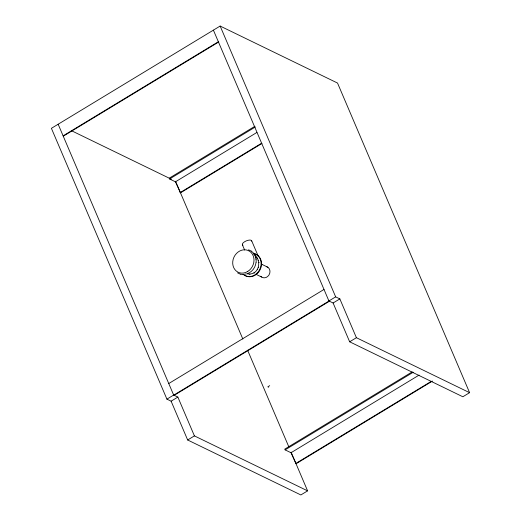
<?xml version="1.0" encoding="UTF-8"?>
<svg xmlns="http://www.w3.org/2000/svg" width="521" height="521" viewBox="0 0 521 521"><rect width="100%" height="100%" fill="white"/><g stroke="black" fill="none" stroke-linecap="round" stroke-linejoin="round"><path stroke-width="0.78" d="M247.423 273.857C259.067 275.778 262.584 260.37 253.753 254.157M469.597 392.678L356.403 337.706L339.855 298.904L335.661 296.866L328.914 300.956L333.101 302.994L349.656 341.796L462.843 396.768L469.597 392.678L337.53 83.054L220.149 26.05L51.403 128.322L166.915 399.138L171.109 401.177L187.658 439.985L300.851 494.95L307.598 490.86L291.096 452.156M218.351 41.752L63.106 135.844L63.529 136.053L218.774 41.96M254.88 126.284L169.247 178.182L169.579 178.97L175.447 181.816L180.487 192.848L261.939 143.483M169.579 178.97L255.212 127.065M175.447 181.816L256.899 132.451M180.064 192.646L261.516 143.275M168.758 383.541L324.003 289.448M166.915 399.138L173.669 395.048L177.856 397.087L194.411 435.888L307.598 490.86M174.131 395.361L329.383 301.268L328.953 301.06L173.708 395.152L58.157 124.232M171.109 401.177L177.856 397.087M333.101 302.994L339.855 298.904M269.715 385.67L267.84 386.81L268.68 387.214M187.658 439.985L194.411 435.888M349.656 341.796L356.403 337.706M412.202 371.89L284.805 449.102L285.137 449.883L291.005 452.736L296.045 463.768L432.495 381.066M285.137 449.883L413.231 372.248M291.005 452.736L419.099 375.094M295.622 463.56L431.375 381.281M240.441 274.196L243.346 274.6M248.556 249.8L251.181 251.031M237.615 272.893L240.24 274.124M71.279 130.608L171.344 179.204M257.472 258.54L255.993 257.367M258.195 260.24L258.611 260.441M258.807 262.46L259.23 262.662M261.373 264.101L267.885 267.26M258.338 267.24L258.755 267.442M257.276 269.474L257.7 269.676M253.877 272.88L254.294 273.082M255.987 274.306L261.77 277.113M249.559 274.15L249.976 274.352M251.356 251.148L253.519 253.121M253.649 253.271L255.264 255.993M220.149 26.05L335.661 296.866M213.402 30.14L328.953 301.06M251.617 240.669L258.462 256.716M261.262 263.274L261.887 264.733M242.447 244.922L244.629 250.028M175.538 181.236L242.845 339.041M247.631 350.255L288.777 446.731M256.104 259.087L256.169 262.232M254.333 253.623A11.963 10.316 -64.1 0 1 259.465 270.002A11.963 10.316 -64.1 0 1 243.112 274.228M253.427 253.538A11.963 10.316 -64.1 0 1 260.233 269.507A11.963 10.316 -64.1 0 1 243.528 274.43M255.192 256.56A11.963 10.316 -64.1 0 1 255.974 259.367M256.032 262.389A11.963 10.316 -64.1 0 1 247.071 273.72M246.381 273.896A11.963 10.316 -64.1 0 1 244.981 274.111M242.903 245.293A5.067 2.051 -23.1 0 1 245.873 241.06A5.067 2.051 -23.1 0 1 251.76 241.184M266.7 266.706A5.809 5.008 -64.1 0 1 268.999 274.984A5.809 5.008 -64.1 0 1 260.793 276.221M247.644 271.519A11.963 10.316 -64.1 0 0 249.65 251.304A11.963 10.316 -64.1 0 0 232.757 261.542A11.963 10.316 -64.1 0 0 247.644 271.519"/></g></svg>
